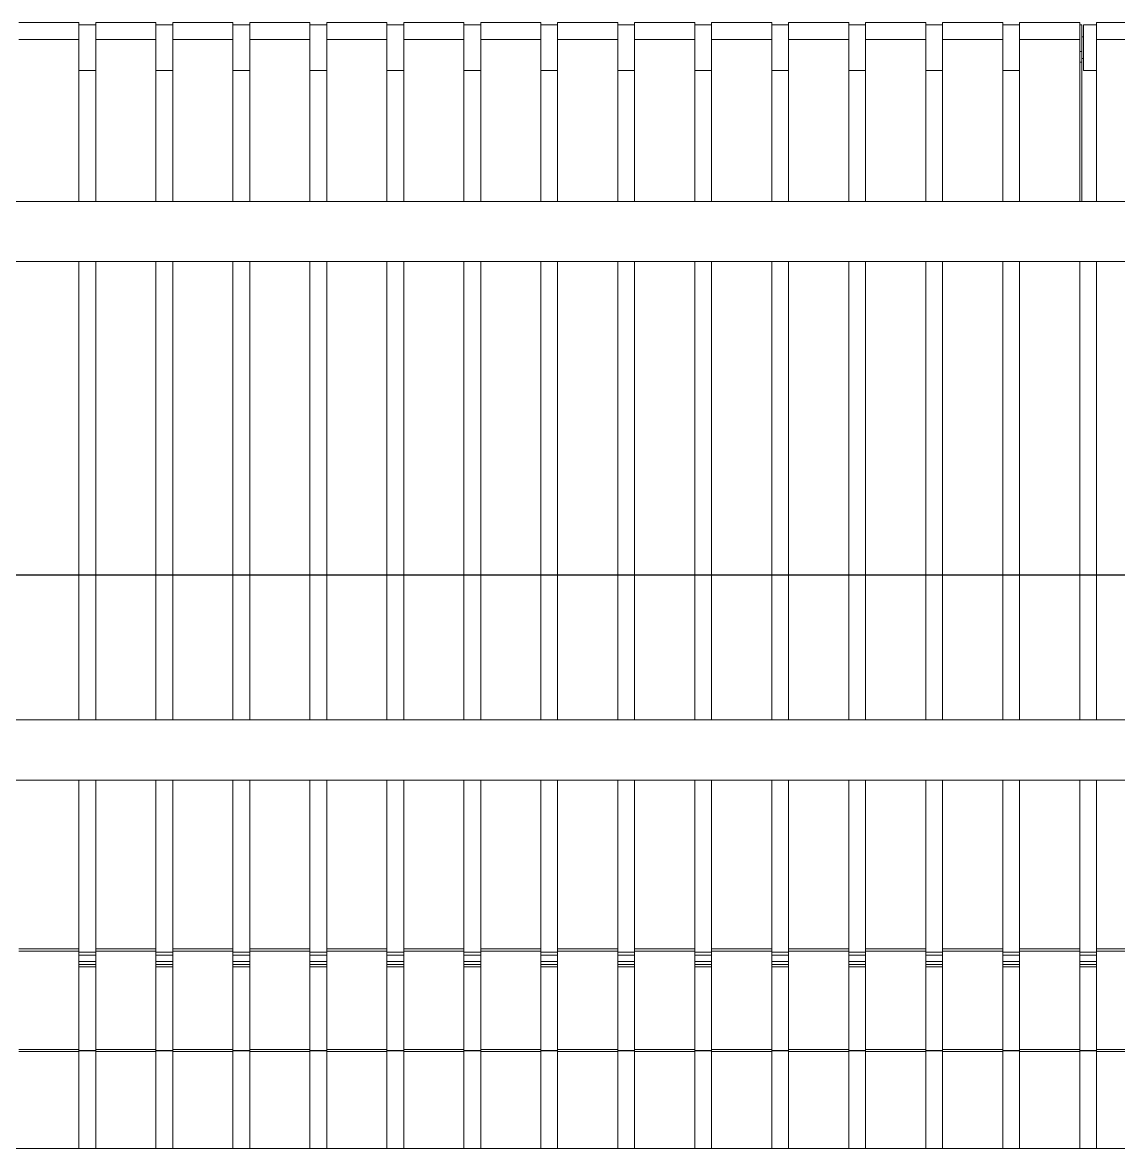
# Model space of a CAD drawing. Extents: x -2187 to 96136, y -11110 to 52208.
# Drawn here: x 40312 to 41223, y 25187 to 26122 of the extents above; entities that cross this region are included whole.
import ezdxf

# ---------------------------------------------------------------- set-up
doc = ezdxf.new("R2010")
doc.units = 0
doc.header["$LTSCALE"] = 1000
doc.header["$MEASUREMENT"] = 0
doc.linetypes.add('DOTE', pattern=[2.42, 2, -0.2, 0.02, -0.2])
doc.layers.add('DOTE', color=14, linetype='DOTE')

msp = doc.modelspace()

# ---------------------------------------------------------------- linework, layer by layer
at = {"color": 7, "linetype": 'Continuous', "lineweight": 15}
for p, q in [((40359.189, 26122.291), (40309.189, 26122.291)), ((40359.189, 26122.291), (40359.189, 26108.088)), ((40373.189, 26120.423), (40359.189, 26120.423)), ((40423.189, 26122.291), (40373.189, 26122.291)), ((40373.189, 26122.291), (40373.189, 26108.088)), ((40423.189, 26122.291), (40423.189, 26108.088)), ((40437.189, 26120.423), (40423.189, 26120.423)), ((40487.189, 26122.291), (40437.189, 26122.291)), ((40437.189, 26122.291), (40437.189, 26108.088)), ((40487.189, 26122.291), (40487.189, 26108.088)), ((40501.189, 26120.423), (40487.189, 26120.423)), ((40551.189, 26122.291), (40501.189, 26122.291)), ((40501.189, 26122.291), (40501.189, 26108.088)), ((40551.189, 26122.291), (40551.189, 26108.088)), ((40565.189, 26120.423), (40551.189, 26120.423)), ((40615.189, 26122.291), (40565.189, 26122.291)), ((40565.189, 26122.291), (40565.189, 26108.088)), ((40615.189, 26122.291), (40615.189, 26108.088)), ((40629.189, 26120.423), (40615.189, 26120.423)), ((40679.189, 26122.291), (40629.189, 26122.291)), ((40629.189, 26122.291), (40629.189, 26108.088)), ((40679.189, 26122.291), (40679.189, 26108.088)), ((40693.189, 26120.423), (40679.189, 26120.423)), ((40743.189, 26122.291), (40693.189, 26122.291)), ((40693.189, 26122.291), (40693.189, 26108.088)), ((40743.189, 26122.291), (40743.189, 26108.088)), ((40757.189, 26120.423), (40743.189, 26120.423)), ((40807.189, 26122.291), (40757.189, 26122.291)), ((40757.189, 26122.291), (40757.189, 26108.088)), ((40807.189, 26122.291), (40807.189, 26108.088)), ((40821.189, 26120.423), (40807.189, 26120.423)), ((40871.189, 26122.291), (40821.189, 26122.291)), ((40821.189, 26122.291), (40821.189, 26108.088)), ((40871.189, 26122.291), (40871.189, 26108.088)), ((40885.189, 26120.423), (40871.189, 26120.423)), ((40935.189, 26122.291), (40885.189, 26122.291)), ((40885.189, 26122.291), (40885.189, 26108.088)), ((40935.189, 26122.291), (40935.189, 26108.088)), ((40949.189, 26120.423), (40935.189, 26120.423)), ((40999.189, 26122.291), (40949.189, 26122.291)), ((40949.189, 26122.291), (40949.189, 26108.088)), ((40999.189, 26122.291), (40999.189, 26108.088)), ((41013.189, 26120.423), (40999.189, 26120.423)), ((41063.189, 26122.291), (41013.189, 26122.291)), ((41013.189, 26122.291), (41013.189, 26108.088)), ((41063.189, 26122.291), (41063.189, 26108.088)), ((41077.189, 26120.423), (41063.189, 26120.423)), ((41127.189, 26122.291), (41077.189, 26122.291)), ((41077.189, 26122.291), (41077.189, 26108.088)), ((41127.189, 26122.291), (41127.189, 26108.088)), ((41141.189, 26120.423), (41127.189, 26120.423)), ((41191.189, 26122.291), (41141.189, 26122.291)), ((41141.189, 26122.291), (41141.189, 26108.088)), ((41191.189, 26122.291), (41191.189, 26108.088)), ((41192.896, 26120.423), (41191.189, 26120.423)), ((41192.896, 26120.423), (41192.896, 26098.304)), ((41205.189, 26120.423), (41194.396, 26120.423)), ((41194.396, 26120.423), (41194.396, 26119.083)), ((41194.396, 26119.083), (41194.396, 26082.423)), ((41255.189, 26122.291), (41205.189, 26122.291)), ((41205.189, 26122.291), (41205.189, 26108.088)), ((40359.189, 26108.088), (40309.189, 26108.088)), ((40359.189, 25973.625), (40359.189, 26108.088)), ((40423.189, 26108.088), (40373.189, 26108.088)), ((40373.189, 25973.625), (40373.189, 26108.088)), ((40423.189, 25973.625), (40423.189, 26108.088)), ((40487.189, 26108.088), (40437.189, 26108.088)), ((40437.189, 25973.625), (40437.189, 26108.088)), ((40487.189, 25973.625), (40487.189, 26108.088)), ((40551.189, 26108.088), (40501.189, 26108.088)), ((40501.189, 25973.625), (40501.189, 26108.088)), ((40551.189, 25973.625), (40551.189, 26108.088)), ((40615.189, 26108.088), (40565.189, 26108.088)), ((40565.189, 25973.625), (40565.189, 26108.088)), ((40615.189, 25973.625), (40615.189, 26108.088)), ((40679.189, 26108.088), (40629.189, 26108.088)), ((40629.189, 25973.625), (40629.189, 26108.088)), ((40679.189, 25973.625), (40679.189, 26108.088)), ((40743.189, 26108.088), (40693.189, 26108.088)), ((40693.189, 25973.625), (40693.189, 26108.088)), ((40743.189, 25973.625), (40743.189, 26108.088)), ((40807.189, 26108.088), (40757.189, 26108.088)), ((40757.189, 25973.625), (40757.189, 26108.088)), ((40807.189, 25973.625), (40807.189, 26108.088)), ((40871.189, 26108.088), (40821.189, 26108.088)), ((40821.189, 25973.625), (40821.189, 26108.088)), ((40871.189, 25973.625), (40871.189, 26108.088)), ((40935.189, 26108.088), (40885.189, 26108.088)), ((40885.189, 25973.625), (40885.189, 26108.088)), ((40935.189, 25973.625), (40935.189, 26108.088)), ((40999.189, 26108.088), (40949.189, 26108.088)), ((40949.189, 25973.625), (40949.189, 26108.088)), ((40999.189, 25973.625), (40999.189, 26108.088)), ((41063.189, 26108.088), (41013.189, 26108.088)), ((41013.189, 25973.625), (41013.189, 26108.088)), ((41063.189, 25973.625), (41063.189, 26108.088)), ((41127.189, 26108.088), (41077.189, 26108.088)), ((41077.189, 25973.625), (41077.189, 26108.088)), ((41127.189, 25973.625), (41127.189, 26108.088)), ((41191.189, 26108.088), (41141.189, 26108.088)), ((41141.189, 25973.625), (41141.189, 26108.088)), ((41191.189, 25973.625), (41191.189, 26108.088)), ((41194.396, 26110.423), (41192.896, 26110.423)), ((41255.189, 26108.088), (41205.189, 26108.088)), ((41205.189, 25973.625), (41205.189, 26108.088)), ((41192.896, 26098.304), (41192.896, 26089.265)), ((41192.896, 26092.423), (41194.396, 26092.423)), ((41192.896, 26089.265), (41192.896, 25973.625)), ((40359.189, 26082.423), (40373.189, 26082.423)), ((40423.189, 26082.423), (40437.189, 26082.423)), ((40487.189, 26082.423), (40501.189, 26082.423)), ((40551.189, 26082.423), (40565.189, 26082.423)), ((40615.189, 26082.423), (40629.189, 26082.423)), ((40679.189, 26082.423), (40693.189, 26082.423)), ((40743.189, 26082.423), (40757.189, 26082.423)), ((40807.189, 26082.423), (40821.189, 26082.423)), ((40871.189, 26082.423), (40885.189, 26082.423)), ((40935.189, 26082.423), (40949.189, 26082.423)), ((40999.189, 26082.423), (41013.189, 26082.423)), ((41063.189, 26082.423), (41077.189, 26082.423)), ((41127.189, 26082.423), (41141.189, 26082.423)), ((41194.396, 26082.423), (41205.189, 26082.423)), ((43347.821, 25973.625), (40070.821, 25973.625)), ((40070.821, 25923.625), (43347.821, 25923.625)), ((40359.189, 25542.671), (40359.189, 25923.625)), ((40373.189, 25542.671), (40373.189, 25923.625)), ((40423.189, 25542.671), (40423.189, 25923.625)), ((40437.189, 25542.671), (40437.189, 25923.625)), ((40487.189, 25542.671), (40487.189, 25923.625)), ((40501.189, 25542.671), (40501.189, 25923.625)), ((40551.189, 25542.671), (40551.189, 25923.625)), ((40565.189, 25542.671), (40565.189, 25923.625)), ((40615.189, 25542.671), (40615.189, 25923.625)), ((40629.189, 25542.671), (40629.189, 25923.625)), ((40679.189, 25542.671), (40679.189, 25923.625)), ((40693.189, 25542.671), (40693.189, 25923.625)), ((40743.189, 25542.671), (40743.189, 25923.625)), ((40757.189, 25542.671), (40757.189, 25923.625)), ((40807.189, 25542.671), (40807.189, 25923.625)), ((40821.189, 25542.671), (40821.189, 25923.625)), ((40871.189, 25542.671), (40871.189, 25923.625)), ((40885.189, 25542.671), (40885.189, 25923.625)), ((40935.189, 25542.671), (40935.189, 25923.625)), ((40949.189, 25542.671), (40949.189, 25923.625)), ((40999.189, 25542.671), (40999.189, 25923.625)), ((41013.189, 25542.671), (41013.189, 25923.625)), ((41063.189, 25542.671), (41063.189, 25923.625)), ((41077.189, 25542.671), (41077.189, 25923.625)), ((41127.189, 25542.671), (41127.189, 25923.625)), ((41141.189, 25542.671), (41141.189, 25923.625)), ((41191.189, 25542.671), (41191.189, 25923.625)), ((41205.189, 25542.671), (41205.189, 25923.625)), ((43347.821, 25542.671), (40070.821, 25542.671)), ((40070.821, 25492.671), (43347.821, 25492.671)), ((40359.189, 25352.374), (40359.189, 25492.671)), ((40373.189, 25352.374), (40373.189, 25492.671)), ((40423.189, 25352.374), (40423.189, 25492.671)), ((40437.189, 25352.374), (40437.189, 25492.671)), ((40487.189, 25352.374), (40487.189, 25492.671)), ((40501.189, 25352.374), (40501.189, 25492.671)), ((40551.189, 25352.374), (40551.189, 25492.671)), ((40565.189, 25352.374), (40565.189, 25492.671)), ((40615.189, 25352.374), (40615.189, 25492.671)), ((40629.189, 25352.374), (40629.189, 25492.671)), ((40679.189, 25352.374), (40679.189, 25492.671)), ((40693.189, 25352.374), (40693.189, 25492.671)), ((40743.189, 25352.374), (40743.189, 25492.671)), ((40757.189, 25352.374), (40757.189, 25492.671)), ((40807.189, 25352.374), (40807.189, 25492.671)), ((40821.189, 25352.374), (40821.189, 25492.671)), ((40871.189, 25352.374), (40871.189, 25492.671)), ((40885.189, 25352.374), (40885.189, 25492.671)), ((40935.189, 25352.374), (40935.189, 25492.671)), ((40949.189, 25352.374), (40949.189, 25492.671)), ((40999.189, 25352.374), (40999.189, 25492.671)), ((41013.189, 25352.374), (41013.189, 25492.671)), ((41063.189, 25352.374), (41063.189, 25492.671)), ((41077.189, 25352.374), (41077.189, 25492.671)), ((41127.189, 25352.374), (41127.189, 25492.671)), ((41141.189, 25352.374), (41141.189, 25492.671)), ((41191.189, 25352.374), (41191.189, 25492.671)), ((41205.189, 25352.374), (41205.189, 25492.671)), ((40359.189, 25352.374), (40309.189, 25352.374)), ((40359.189, 25350.572), (40309.189, 25350.572)), ((40359.189, 25350.572), (40359.189, 25352.374)), ((40359.189, 25268.693), (40359.189, 25350.572)), ((40423.189, 25352.374), (40373.189, 25352.374)), ((40373.189, 25350.572), (40373.189, 25352.374)), ((40423.189, 25350.572), (40373.189, 25350.572)), ((40373.189, 25268.693), (40373.189, 25350.572)), ((40423.189, 25350.572), (40423.189, 25352.374)), ((40423.189, 25268.693), (40423.189, 25350.572)), ((40487.189, 25352.374), (40437.189, 25352.374)), ((40437.189, 25350.572), (40437.189, 25352.374)), ((40487.189, 25350.572), (40437.189, 25350.572)), ((40437.189, 25268.693), (40437.189, 25350.572)), ((40487.189, 25350.572), (40487.189, 25352.374)), ((40487.189, 25268.693), (40487.189, 25350.572)), ((40551.189, 25352.374), (40501.189, 25352.374)), ((40501.189, 25350.572), (40501.189, 25352.374)), ((40551.189, 25350.572), (40501.189, 25350.572)), ((40501.189, 25268.693), (40501.189, 25350.572)), ((40551.189, 25350.572), (40551.189, 25352.374)), ((40551.189, 25268.693), (40551.189, 25350.572)), ((40615.189, 25352.374), (40565.189, 25352.374)), ((40565.189, 25350.572), (40565.189, 25352.374)), ((40615.189, 25350.572), (40565.189, 25350.572)), ((40565.189, 25268.693), (40565.189, 25350.572)), ((40615.189, 25350.572), (40615.189, 25352.374)), ((40615.189, 25268.693), (40615.189, 25350.572)), ((40679.189, 25352.374), (40629.189, 25352.374)), ((40629.189, 25350.572), (40629.189, 25352.374)), ((40679.189, 25350.572), (40629.189, 25350.572)), ((40629.189, 25268.693), (40629.189, 25350.572)), ((40679.189, 25350.572), (40679.189, 25352.374)), ((40679.189, 25268.693), (40679.189, 25350.572)), ((40743.189, 25352.374), (40693.189, 25352.374)), ((40693.189, 25350.572), (40693.189, 25352.374)), ((40743.189, 25350.572), (40693.189, 25350.572)), ((40693.189, 25268.693), (40693.189, 25350.572)), ((40743.189, 25350.572), (40743.189, 25352.374)), ((40743.189, 25268.693), (40743.189, 25350.572)), ((40807.189, 25352.374), (40757.189, 25352.374)), ((40757.189, 25350.572), (40757.189, 25352.374)), ((40807.189, 25350.572), (40757.189, 25350.572)), ((40757.189, 25268.693), (40757.189, 25350.572)), ((40807.189, 25350.572), (40807.189, 25352.374)), ((40807.189, 25268.693), (40807.189, 25350.572)), ((40871.189, 25352.374), (40821.189, 25352.374)), ((40821.189, 25350.572), (40821.189, 25352.374)), ((40871.189, 25350.572), (40821.189, 25350.572)), ((40821.189, 25268.693), (40821.189, 25350.572)), ((40871.189, 25350.572), (40871.189, 25352.374)), ((40871.189, 25268.693), (40871.189, 25350.572)), ((40935.189, 25352.374), (40885.189, 25352.374)), ((40885.189, 25350.572), (40885.189, 25352.374)), ((40935.189, 25350.572), (40885.189, 25350.572)), ((40885.189, 25268.693), (40885.189, 25350.572)), ((40935.189, 25350.572), (40935.189, 25352.374)), ((40935.189, 25268.693), (40935.189, 25350.572)), ((40999.189, 25352.374), (40949.189, 25352.374)), ((40949.189, 25350.572), (40949.189, 25352.374)), ((40999.189, 25350.572), (40949.189, 25350.572)), ((40949.189, 25268.693), (40949.189, 25350.572)), ((40999.189, 25350.572), (40999.189, 25352.374)), ((40999.189, 25268.693), (40999.189, 25350.572)), ((41063.189, 25352.374), (41013.189, 25352.374)), ((41013.189, 25350.572), (41013.189, 25352.374)), ((41063.189, 25350.572), (41013.189, 25350.572)), ((41013.189, 25268.693), (41013.189, 25350.572)), ((41063.189, 25350.572), (41063.189, 25352.374)), ((41063.189, 25268.693), (41063.189, 25350.572)), ((41127.189, 25352.374), (41077.189, 25352.374)), ((41077.189, 25350.572), (41077.189, 25352.374)), ((41127.189, 25350.572), (41077.189, 25350.572)), ((41077.189, 25268.693), (41077.189, 25350.572)), ((41127.189, 25350.572), (41127.189, 25352.374)), ((41127.189, 25268.693), (41127.189, 25350.572)), ((41191.189, 25352.374), (41141.189, 25352.374)), ((41141.189, 25350.572), (41141.189, 25352.374)), ((41191.189, 25350.572), (41141.189, 25350.572)), ((41141.189, 25268.693), (41141.189, 25350.572)), ((41191.189, 25350.572), (41191.189, 25352.374)), ((41191.189, 25268.693), (41191.189, 25350.572)), ((41255.189, 25352.374), (41205.189, 25352.374)), ((41205.189, 25350.572), (41205.189, 25352.374)), ((41255.189, 25350.572), (41205.189, 25350.572)), ((41205.189, 25268.693), (41205.189, 25350.572)), ((40359.189, 25341.886), (40373.189, 25341.886)), ((40423.189, 25341.886), (40437.189, 25341.886)), ((40487.189, 25341.886), (40501.189, 25341.886)), ((40551.189, 25341.886), (40565.189, 25341.886)), ((40615.189, 25341.886), (40629.189, 25341.886)), ((40679.189, 25341.886), (40693.189, 25341.886)), ((40743.189, 25341.886), (40757.189, 25341.886)), ((40807.189, 25341.886), (40821.189, 25341.886)), ((40871.189, 25341.886), (40885.189, 25341.886)), ((40935.189, 25341.886), (40949.189, 25341.886)), ((40999.189, 25341.886), (41013.189, 25341.886)), ((41063.189, 25341.886), (41077.189, 25341.886)), ((41127.189, 25341.886), (41141.189, 25341.886)), ((41191.189, 25341.886), (41205.189, 25341.886)), ((40373.189, 25339.375), (40359.189, 25339.375)), ((40437.189, 25339.375), (40423.189, 25339.375)), ((40501.189, 25339.375), (40487.189, 25339.375)), ((40565.189, 25339.375), (40551.189, 25339.375)), ((40629.189, 25339.375), (40615.189, 25339.375)), ((40693.189, 25339.375), (40679.189, 25339.375)), ((40757.189, 25339.375), (40743.189, 25339.375)), ((40821.189, 25339.375), (40807.189, 25339.375)), ((40885.189, 25339.375), (40871.189, 25339.375)), ((40949.189, 25339.375), (40935.189, 25339.375)), ((41013.189, 25339.375), (40999.189, 25339.375)), ((41077.189, 25339.375), (41063.189, 25339.375)), ((41141.189, 25339.375), (41127.189, 25339.375)), ((41205.189, 25339.375), (41191.189, 25339.375)), ((40359.189, 25268.693), (40309.189, 25268.693)), ((40359.189, 25267.239), (40309.189, 25267.239)), ((40359.189, 25267.239), (40359.189, 25268.693)), ((40359.189, 25186.54), (40359.189, 25267.239)), ((40423.189, 25268.693), (40373.189, 25268.693)), ((40373.189, 25267.239), (40373.189, 25268.693)), ((40423.189, 25267.239), (40373.189, 25267.239)), ((40373.189, 25186.54), (40373.189, 25267.239)), ((40423.189, 25267.239), (40423.189, 25268.693)), ((40423.189, 25186.54), (40423.189, 25267.239)), ((40487.189, 25268.693), (40437.189, 25268.693)), ((40437.189, 25267.239), (40437.189, 25268.693)), ((40487.189, 25267.239), (40437.189, 25267.239)), ((40437.189, 25186.54), (40437.189, 25267.239)), ((40487.189, 25267.239), (40487.189, 25268.693)), ((40487.189, 25186.54), (40487.189, 25267.239)), ((40551.189, 25268.693), (40501.189, 25268.693)), ((40501.189, 25267.239), (40501.189, 25268.693)), ((40551.189, 25267.239), (40501.189, 25267.239)), ((40501.189, 25186.54), (40501.189, 25267.239)), ((40551.189, 25267.239), (40551.189, 25268.693)), ((40551.189, 25186.54), (40551.189, 25267.239)), ((40615.189, 25268.693), (40565.189, 25268.693)), ((40565.189, 25267.239), (40565.189, 25268.693)), ((40615.189, 25267.239), (40565.189, 25267.239)), ((40565.189, 25186.54), (40565.189, 25267.239)), ((40615.189, 25267.239), (40615.189, 25268.693)), ((40615.189, 25186.54), (40615.189, 25267.239)), ((40679.189, 25268.693), (40629.189, 25268.693)), ((40629.189, 25267.239), (40629.189, 25268.693)), ((40679.189, 25267.239), (40629.189, 25267.239)), ((40629.189, 25186.54), (40629.189, 25267.239)), ((40679.189, 25267.239), (40679.189, 25268.693)), ((40679.189, 25186.54), (40679.189, 25267.239)), ((40743.189, 25268.693), (40693.189, 25268.693)), ((40693.189, 25267.239), (40693.189, 25268.693)), ((40743.189, 25267.239), (40693.189, 25267.239)), ((40693.189, 25186.54), (40693.189, 25267.239)), ((40743.189, 25267.239), (40743.189, 25268.693)), ((40743.189, 25186.54), (40743.189, 25267.239)), ((40807.189, 25268.693), (40757.189, 25268.693)), ((40757.189, 25267.239), (40757.189, 25268.693)), ((40807.189, 25267.239), (40757.189, 25267.239)), ((40757.189, 25186.54), (40757.189, 25267.239)), ((40807.189, 25267.239), (40807.189, 25268.693)), ((40807.189, 25186.54), (40807.189, 25267.239)), ((40871.189, 25268.693), (40821.189, 25268.693)), ((40821.189, 25267.239), (40821.189, 25268.693)), ((40871.189, 25267.239), (40821.189, 25267.239)), ((40821.189, 25186.54), (40821.189, 25267.239)), ((40871.189, 25267.239), (40871.189, 25268.693)), ((40871.189, 25186.54), (40871.189, 25267.239)), ((40935.189, 25268.693), (40885.189, 25268.693)), ((40885.189, 25267.239), (40885.189, 25268.693)), ((40935.189, 25267.239), (40885.189, 25267.239)), ((40885.189, 25186.54), (40885.189, 25267.239)), ((40935.189, 25267.239), (40935.189, 25268.693)), ((40935.189, 25186.54), (40935.189, 25267.239)), ((40999.189, 25268.693), (40949.189, 25268.693)), ((40949.189, 25267.239), (40949.189, 25268.693)), ((40999.189, 25267.239), (40949.189, 25267.239)), ((40949.189, 25186.54), (40949.189, 25267.239)), ((40999.189, 25267.239), (40999.189, 25268.693)), ((40999.189, 25186.54), (40999.189, 25267.239)), ((41063.189, 25268.693), (41013.189, 25268.693)), ((41013.189, 25267.239), (41013.189, 25268.693)), ((41063.189, 25267.239), (41013.189, 25267.239)), ((41013.189, 25186.54), (41013.189, 25267.239)), ((41063.189, 25267.239), (41063.189, 25268.693)), ((41063.189, 25186.54), (41063.189, 25267.239)), ((41127.189, 25268.693), (41077.189, 25268.693)), ((41077.189, 25267.239), (41077.189, 25268.693)), ((41127.189, 25267.239), (41077.189, 25267.239)), ((41077.189, 25186.54), (41077.189, 25267.239)), ((41127.189, 25267.239), (41127.189, 25268.693)), ((41127.189, 25186.54), (41127.189, 25267.239)), ((41191.189, 25268.693), (41141.189, 25268.693)), ((41141.189, 25267.239), (41141.189, 25268.693)), ((41191.189, 25267.239), (41141.189, 25267.239)), ((41141.189, 25186.54), (41141.189, 25267.239)), ((41191.189, 25267.239), (41191.189, 25268.693)), ((41191.189, 25186.54), (41191.189, 25267.239)), ((41255.189, 25268.693), (41205.189, 25268.693)), ((41205.189, 25267.239), (41205.189, 25268.693)), ((41255.189, 25267.239), (41205.189, 25267.239)), ((41205.189, 25186.54), (41205.189, 25267.239)), ((39982.75, 25186.54), (43423.043, 25186.54))]:
    msp.add_line(p, q, dxfattribs=at)
at = {"color": 8, "linetype": 'Continuous', "lineweight": 15}
for p, q in [((41191.189, 26098.304), (41192.896, 26098.304)), ((41192.896, 26089.265), (41191.189, 26089.265)), ((40373.189, 25349.788), (40359.189, 25349.788)), ((40437.189, 25349.788), (40423.189, 25349.788)), ((40501.189, 25349.788), (40487.189, 25349.788)), ((40565.189, 25349.788), (40551.189, 25349.788)), ((40629.189, 25349.788), (40615.189, 25349.788)), ((40693.189, 25349.788), (40679.189, 25349.788)), ((40757.189, 25349.788), (40743.189, 25349.788)), ((40821.189, 25349.788), (40807.189, 25349.788)), ((40885.189, 25349.788), (40871.189, 25349.788)), ((40949.189, 25349.788), (40935.189, 25349.788)), ((41013.189, 25349.788), (40999.189, 25349.788)), ((41077.189, 25349.788), (41063.189, 25349.788)), ((41141.189, 25349.788), (41127.189, 25349.788)), ((41205.189, 25349.788), (41191.189, 25349.788)), ((40373.189, 25347.307), (40359.189, 25347.307)), ((40373.189, 25341.966), (40359.189, 25341.966)), ((40437.189, 25347.307), (40423.189, 25347.307)), ((40437.189, 25341.966), (40423.189, 25341.966)), ((40501.189, 25347.307), (40487.189, 25347.307)), ((40501.189, 25341.966), (40487.189, 25341.966)), ((40565.189, 25347.307), (40551.189, 25347.307)), ((40565.189, 25341.966), (40551.189, 25341.966)), ((40629.189, 25347.307), (40615.189, 25347.307)), ((40629.189, 25341.966), (40615.189, 25341.966)), ((40693.189, 25347.307), (40679.189, 25347.307)), ((40693.189, 25341.966), (40679.189, 25341.966)), ((40757.189, 25347.307), (40743.189, 25347.307)), ((40757.189, 25341.966), (40743.189, 25341.966)), ((40821.189, 25347.307), (40807.189, 25347.307)), ((40821.189, 25341.966), (40807.189, 25341.966)), ((40885.189, 25347.307), (40871.189, 25347.307)), ((40885.189, 25341.966), (40871.189, 25341.966)), ((40949.189, 25347.307), (40935.189, 25347.307)), ((40949.189, 25341.966), (40935.189, 25341.966)), ((41013.189, 25347.307), (40999.189, 25347.307)), ((41013.189, 25341.966), (40999.189, 25341.966)), ((41077.189, 25347.307), (41063.189, 25347.307)), ((41077.189, 25341.966), (41063.189, 25341.966)), ((41141.189, 25347.307), (41127.189, 25347.307)), ((41141.189, 25341.966), (41127.189, 25341.966)), ((41205.189, 25347.307), (41191.189, 25347.307)), ((41205.189, 25341.966), (41191.189, 25341.966)), ((40373.189, 25337.475), (40359.189, 25337.475)), ((40437.189, 25337.475), (40423.189, 25337.475)), ((40501.189, 25337.475), (40487.189, 25337.475)), ((40565.189, 25337.475), (40551.189, 25337.475)), ((40629.189, 25337.475), (40615.189, 25337.475)), ((40693.189, 25337.475), (40679.189, 25337.475)), ((40757.189, 25337.475), (40743.189, 25337.475)), ((40821.189, 25337.475), (40807.189, 25337.475)), ((40885.189, 25337.475), (40871.189, 25337.475)), ((40949.189, 25337.475), (40935.189, 25337.475)), ((41013.189, 25337.475), (40999.189, 25337.475)), ((41077.189, 25337.475), (41063.189, 25337.475)), ((41141.189, 25337.475), (41127.189, 25337.475)), ((41205.189, 25337.475), (41191.189, 25337.475)), ((40373.189, 25267.91), (40359.189, 25267.91)), ((40373.189, 25267.58), (40359.189, 25267.58)), ((40437.189, 25267.91), (40423.189, 25267.91)), ((40437.189, 25267.58), (40423.189, 25267.58)), ((40501.189, 25267.91), (40487.189, 25267.91)), ((40501.189, 25267.58), (40487.189, 25267.58)), ((40565.189, 25267.91), (40551.189, 25267.91)), ((40565.189, 25267.58), (40551.189, 25267.58)), ((40629.189, 25267.91), (40615.189, 25267.91)), ((40629.189, 25267.58), (40615.189, 25267.58)), ((40693.189, 25267.91), (40679.189, 25267.91)), ((40693.189, 25267.58), (40679.189, 25267.58)), ((40757.189, 25267.91), (40743.189, 25267.91)), ((40757.189, 25267.58), (40743.189, 25267.58)), ((40821.189, 25267.91), (40807.189, 25267.91)), ((40821.189, 25267.58), (40807.189, 25267.58)), ((40885.189, 25267.91), (40871.189, 25267.91)), ((40885.189, 25267.58), (40871.189, 25267.58)), ((40949.189, 25267.91), (40935.189, 25267.91)), ((40949.189, 25267.58), (40935.189, 25267.58)), ((41013.189, 25267.91), (40999.189, 25267.91)), ((41013.189, 25267.58), (40999.189, 25267.58)), ((41077.189, 25267.91), (41063.189, 25267.91)), ((41077.189, 25267.58), (41063.189, 25267.58)), ((41141.189, 25267.91), (41127.189, 25267.91)), ((41141.189, 25267.58), (41127.189, 25267.58)), ((41205.189, 25267.91), (41191.189, 25267.91)), ((41205.189, 25267.58), (41191.189, 25267.58))]:
    msp.add_line(p, q, dxfattribs=at)
at = {"layer": 'DOTE'}
msp.add_line((8525.665, 25663.27), (92525.665, 25663.27), dxfattribs=at)

doc.saveas('drawing.dxf')
